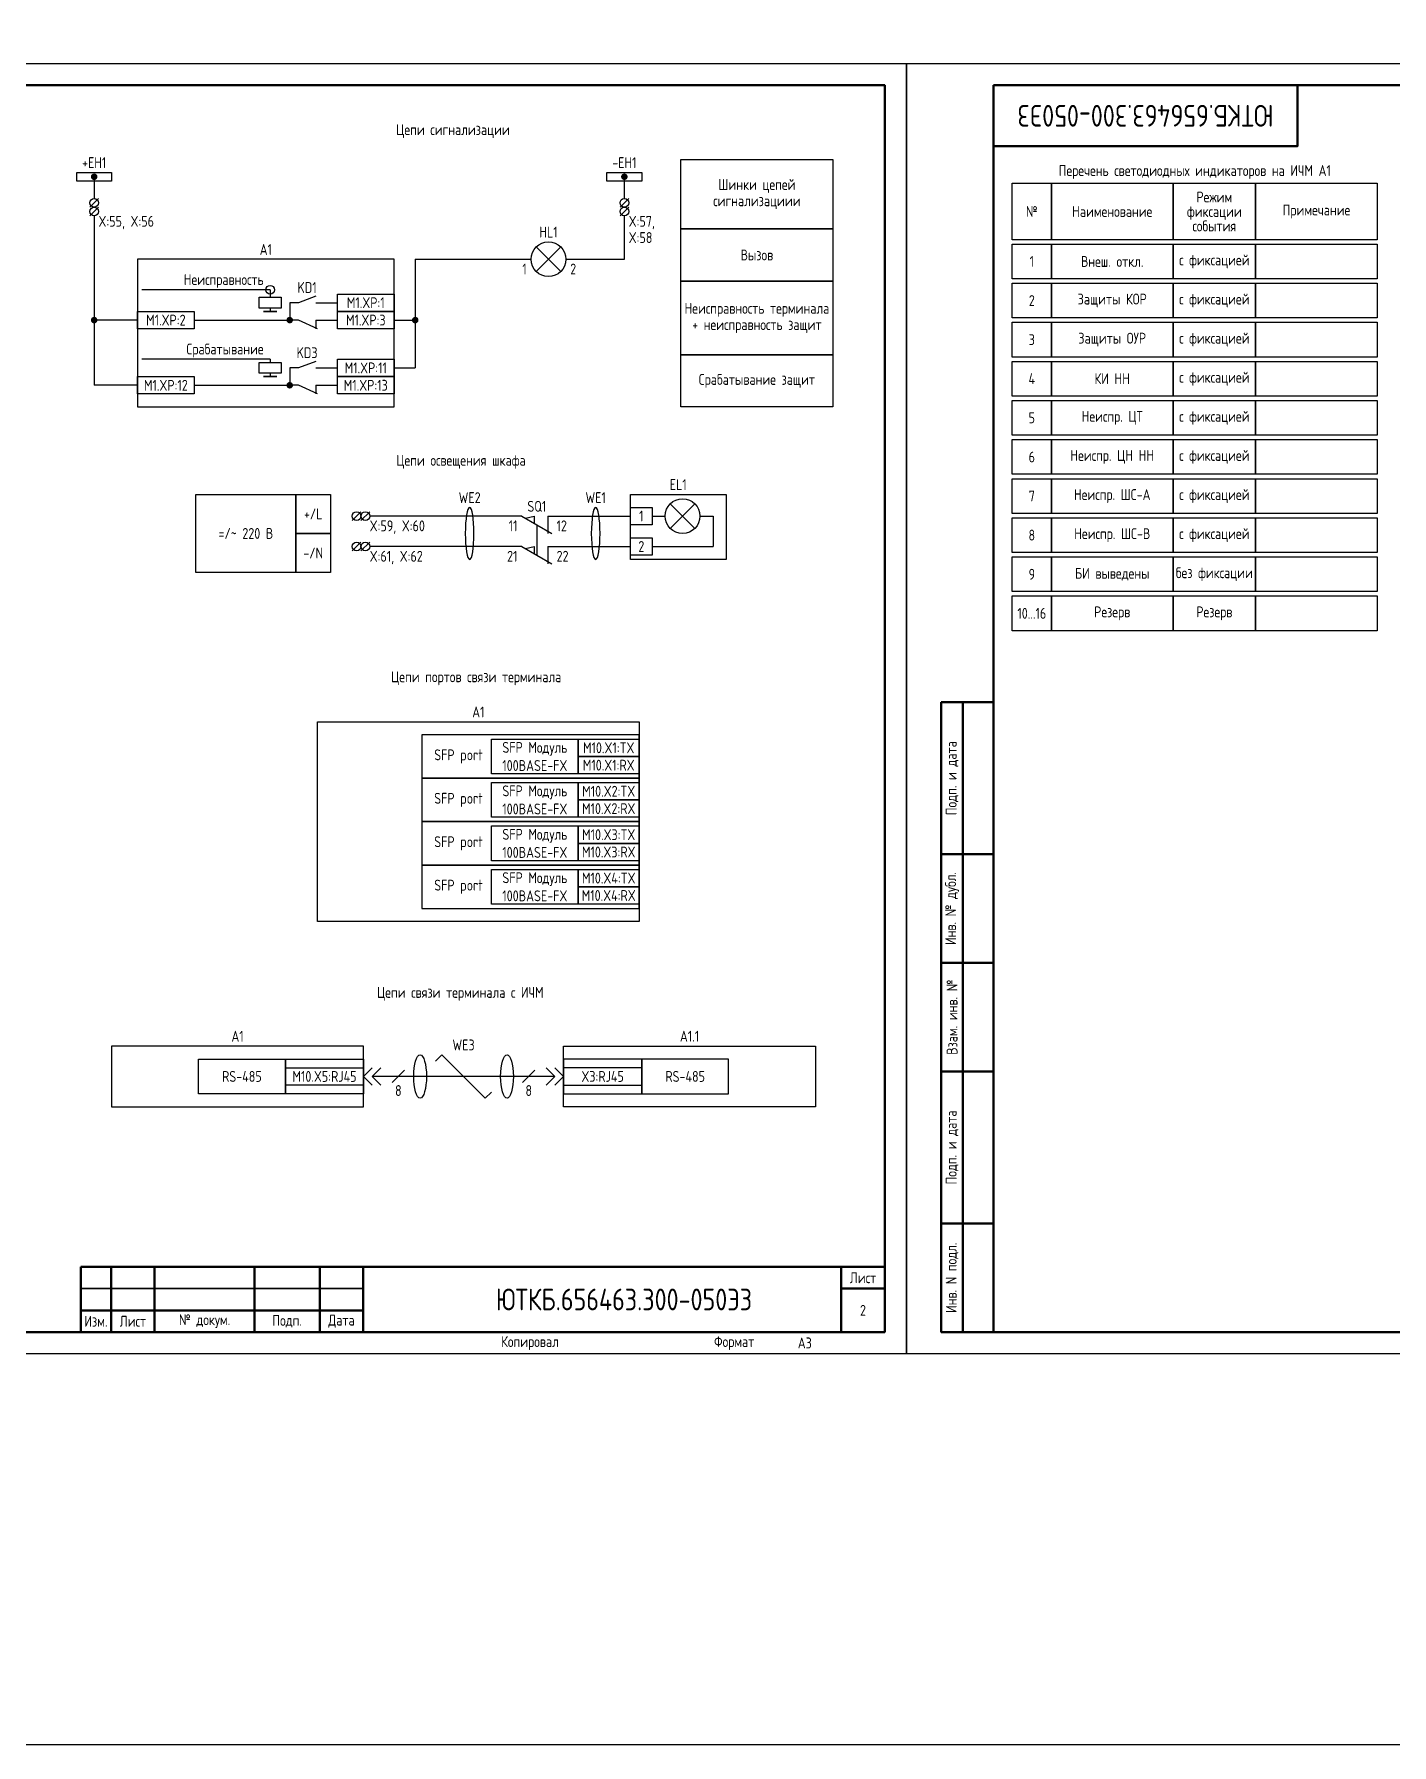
# Model space of a CAD drawing. Header units: millimetres. Extents: x -921 to 2149, y -90 to 586.
# Drawn here: x 639.3 to 951.7, y -90 to 303.8 of the extents above; entities that cross this region are included whole.
import ezdxf

# ---------------------------------------------------------------- set-up
doc = ezdxf.new("R2010")
doc.units = ezdxf.units.MM
doc.styles.add('Gost_type_A', font='GOST_A.TTF')

# ---------------------------------------------------------------- blocks, each defined once
blk = doc.blocks.new('POINT')
at = {"const_width": 0.75}
blk.add_lwpolyline([(-0.375, 0, 1), (0.375, 0, 1)], format="xyb", close=True, dxfattribs=at)
blk = doc.blocks.new('Шинка')
blk.add_lwpolyline([(-4, 1), (4, 1), (4, -1), (-4, -1)], close=True)
blk.add_blockref('POINT', (0, 0))
blk = doc.blocks.new('Формат_А3')
blk.add_lwpolyline([(-420, 297), (0, 297), (0, 0), (-420, 0)], close=True)
at = {"lineweight": 50}
blk.add_lwpolyline([(-400, 292), (-5, 292), (-5, 5), (-400, 5)], close=True, dxfattribs=at)
blk = doc.blocks.new('Штамп малый нижний')
at = {"lineweight": 50}
for points in [[(-185, 15), (-178, 15), (-178, 5), (-185, 5)], [(-178, 15), (-168, 15), (-168, 5), (-178, 5)], [(-168, 15), (-145, 15), (-145, 5), (-168, 5)], [(-145, 15), (-130, 15), (-130, 5), (-145, 5)], [(-130, 15), (-120, 15), (-120, 5), (-130, 5)], [(-120, 15), (-10, 15), (-10, 0), (-120, 0)], [(-10, 15), (0, 15), (0, 10), (-10, 10)], [(-10, 10), (0, 10), (0, 0), (-10, 0)], [(-185, 5), (-178, 5), (-178, 0), (-185, 0)], [(-178, 5), (-168, 5), (-168, 0), (-178, 0)], [(-168, 5), (-145, 5), (-145, 0), (-168, 0)], [(-145, 5), (-130, 5), (-130, 0), (-145, 0)], [(-130, 5), (-120, 5), (-120, 0), (-130, 0)]]:
    blk.add_lwpolyline(points, close=True, dxfattribs=at)
for points in [[(-185, 15), (-178, 15), (-178, 10), (-185, 10)], [(-178, 15), (-168, 15), (-168, 10), (-178, 10)], [(-168, 15), (-145, 15), (-145, 10), (-168, 10)], [(-145, 15), (-130, 15), (-130, 10), (-145, 10)], [(-130, 15), (-120, 15), (-120, 10), (-130, 10)], [(-185, 10), (-178, 10), (-178, 5), (-185, 5)], [(-178, 10), (-168, 10), (-168, 5), (-178, 5)], [(-168, 10), (-145, 10), (-145, 5), (-168, 5)], [(-145, 10), (-130, 10), (-130, 5), (-145, 5)], [(-130, 10), (-120, 10), (-120, 5), (-130, 5)]]:
    blk.add_lwpolyline(points, close=True)
at = {"char_height": 2.5, "style": 'Gost_type_A'}
for s, insert, width, attachment_point in [('Лист', (-5, 12.5), 10, 5), ('№ докум.', (-156.5, 2.5), 23, 5), ('Подп.', (-137.5, 2.5), 15, 5), ('Дата', (-125, 2.5), 10, 5), ('Изм.', (-181.5, 2.5), 7, 5), ('Лист', (-173, 2.5), 10, 5), ('Копировал', (-75, -2.53), 13.1202, 6), ('Формат', (-30, -2.53), 13.1202, 6)]:
    blk.add_mtext(s, dxfattribs=dict(at, insert=insert, width=width, attachment_point=attachment_point))
blk = doc.blocks.new('Штамп угловой верхний')
at = {"lineweight": 50}
blk.add_lwpolyline([(0, 0), (70, 0), (70, -14), (0, -14)], close=True, dxfattribs=at)
blk = doc.blocks.new('Штамп левый нижний')
at = {"lineweight": 50}
for points in [[(-12, 145), (-7, 145), (-7, 110), (-12, 110)], [(-7, 145), (0, 145), (0, 110), (-7, 110)], [(-12, 110), (-7, 110), (-7, 85), (-12, 85)], [(-7, 110), (0, 110), (0, 85), (-7, 85)], [(-12, 85), (-7, 85), (-7, 60), (-12, 60)], [(-7, 85), (0, 85), (0, 60), (-7, 60)], [(-12, 60), (-7, 60), (-7, 25), (-12, 25)], [(-7, 60), (0, 60), (0, 25), (-7, 25)], [(-12, 25), (-7, 25), (-7, 0), (-12, 0)], [(-7, 25), (0, 25), (0, 0), (-7, 0)]]:
    blk.add_lwpolyline(points, close=True, dxfattribs=at)
at = {"char_height": 2.5, "attachment_point": 5, "rotation": 90, "style": 'Gost_type_A'}
for s, insert, width in [('Подп. и дата', (-9.5, 127.5), 35), ('Инв. № дубл.', (-9.5, 97.5), 25), ('Взам. инв. №', (-9.5, 72.5), 25), ('Подп. и дата', (-9.5, 42.5), 35), ('Инв. N подл.', (-9.5, 12.5), 25)]:
    blk.add_mtext(s, dxfattribs=dict(at, insert=insert, width=width))

msp = doc.modelspace()

# ---------------------------------------------------------------- linework, layer by layer
for p, q in [((653.09, 270.95), (653.09, 265.95)), ((775.09, 265.95), (775.09, 270.95)), ((654.09, 265.95), (652.09, 263.95)), ((654.09, 263.95), (652.09, 261.95)), ((776.09, 265.95), (774.09, 263.95)), ((776.09, 263.95), (774.09, 261.95)), ((775.09, 263.95), (775.09, 263.96)), ((775.09, 263.95), (775.09, 263.96)), ((653.09, 261.95), (653.09, 222.95)), ((775.09, 251.95), (775.09, 261.95)), ((754.81, 254.78), (760.46, 249.12)), ((760.46, 254.78), (754.81, 249.12)), ((726.97, 251.95), (738.9, 251.95)), ((726.97, 251.95), (726.97, 226.95)), ((738.9, 251.95), (753.63, 251.95)), ((761.63, 251.95), (775.09, 251.95)), ((693.59, 244.95), (664.09, 244.95)), ((693.59, 244.95), (693.59, 243.2)), ((693.59, 240.7), (693.59, 239.95)), ((663.09, 237.95), (653.09, 237.95)), ((704.09, 237.95), (704.09, 235.95)), ((722.09, 237.95), (726.97, 237.95)), ((693.59, 228.95), (664.09, 228.95)), ((693.59, 228.95), (693.59, 228.2)), ((693.59, 225.7), (693.59, 224.95)), ((722.09, 226.95), (726.97, 226.95)), ((663.09, 222.95), (653.09, 222.95)), ((704.09, 222.95), (704.09, 220.95)), ((714.49, 193.84), (712.49, 191.84)), ((716.49, 193.84), (714.49, 191.84)), ((785.66, 195.66), (791.32, 190.01)), ((791.32, 195.66), (785.66, 190.01)), ((751.49, 192.84), (716.5, 192.84)), ((751.49, 192.84), (758.41, 188.84)), ((752.35, 192.34), (754.35, 192.84)), ((754.35, 192.84), (754.35, 191.18)), ((757.49, 192.84), (757.49, 188.84)), ((757.49, 192.84), (776.49, 192.84)), ((781.49, 192.84), (784.49, 192.84)), ((792.49, 192.84), (795.49, 192.84)), ((795.49, 192.84), (795.49, 185.84)), ((714.49, 186.84), (712.49, 184.84)), ((716.49, 186.84), (714.49, 184.84)), ((751.49, 185.84), (716.5, 185.84)), ((751.49, 185.84), (758.41, 181.84)), ((752.35, 185.34), (754.35, 185.84)), ((754.35, 185.84), (754.35, 184.18)), ((757.49, 185.84), (757.49, 181.84)), ((757.49, 185.84), (776.49, 185.84)), ((781.49, 185.84), (795.49, 185.84)), ((731.63, 67.38), (733.09, 68.85)), ((733.09, 68.85), (743.09, 58.85)), ((715.09, 63.85), (717.09, 65.85)), ((715.09, 63.85), (717.09, 65.85)), ((715.09, 63.85), (717.09, 61.85)), ((715.09, 63.85), (717.09, 61.85)), ((717.09, 63.85), (719.09, 65.85)), ((717.09, 63.85), (719.09, 65.85)), ((759.09, 63.85), (717.09, 63.85)), ((717.09, 63.85), (719.09, 61.85)), ((717.09, 63.85), (719.09, 61.85)), ((724.51, 65.26), (721.68, 62.43)), ((754.51, 65.26), (751.68, 62.43)), ((759.09, 63.85), (757.09, 65.85)), ((759.09, 63.85), (757.09, 65.85)), ((759.09, 63.85), (757.09, 61.85)), ((759.09, 63.85), (757.09, 61.85)), ((761.09, 63.85), (759.09, 65.85)), ((761.09, 63.85), (759.09, 65.85)), ((761.09, 63.85), (759.09, 61.85)), ((761.09, 63.85), (759.09, 61.85)), ((743.09, 58.85), (744.51, 60.26))]:
    msp.add_line(p, q)
at = {"ltscale": 1.08}
for p, q in [((700.09, 241.95), (698.09, 241.95)), ((698.09, 241.95), (698.09, 237.95)), ((704.09, 241.95), (709.09, 241.95)), ((676.09, 237.95), (698.09, 237.95)), ((700.09, 237.95), (698.09, 237.95)), ((704.09, 237.95), (709.09, 237.95)), ((700.09, 226.95), (698.09, 226.95)), ((698.09, 226.95), (698.09, 222.95)), ((704.09, 226.95), (709.09, 226.95)), ((676.09, 222.95), (698.09, 222.95)), ((700.09, 222.95), (698.09, 222.95)), ((704.09, 222.95), (709.09, 222.95))]:
    msp.add_line(p, q, dxfattribs=at)
at = {"ltscale": 4.32}
for p, q in [((704.09, 243.45), (700.09, 241.95)), ((704.48, 235.95), (700.09, 237.95)), ((704.09, 228.45), (700.09, 226.95)), ((704.48, 220.95), (700.09, 222.95))]:
    msp.add_line(p, q, dxfattribs=at)
at = {"ltscale": 0.5}
msp.add_line((754.95, 190.84), (754.95, 183.84), dxfattribs=at)
for points in [[(-920.84, 586), (2149.4, 586), (2149.4, -90), (-920.84, -90)], [(823.09, 258.95), (788.09, 258.95), (788.09, 274.95), (823.09, 274.95)], [(864.35, 269.45), (873.35, 269.45), (873.35, 256.45), (864.35, 256.45)], [(873.35, 269.45), (901.35, 269.45), (901.35, 256.45), (873.35, 256.45)], [(901.35, 269.45), (920.35, 269.45), (920.35, 256.45), (901.35, 256.45)], [(920.35, 269.45), (948.35, 269.45), (948.35, 256.45), (920.35, 256.45)], [(823.09, 246.95), (788.09, 246.95), (788.09, 258.95), (823.09, 258.95)], [(864.35, 255.45), (873.35, 255.45), (873.35, 247.45), (864.35, 247.45)], [(873.35, 255.45), (901.35, 255.45), (901.35, 247.45), (873.35, 247.45)], [(901.35, 255.45), (920.35, 255.45), (920.35, 247.45), (901.35, 247.45)], [(920.35, 255.45), (948.35, 255.45), (948.35, 247.45), (920.35, 247.45)], [(663.09, 217.95), (722.09, 217.95), (722.09, 251.95), (663.09, 251.95)], [(823.09, 229.95), (788.09, 229.95), (788.09, 246.95), (823.09, 246.95)], [(864.35, 246.45), (873.35, 246.45), (873.35, 238.45), (864.35, 238.45)], [(873.35, 246.45), (901.35, 246.45), (901.35, 238.45), (873.35, 238.45)], [(901.35, 246.45), (920.35, 246.45), (920.35, 238.45), (901.35, 238.45)], [(920.35, 246.45), (948.35, 246.45), (948.35, 238.45), (920.35, 238.45)], [(696.09, 243.2), (696.09, 240.7), (691.09, 240.7), (691.09, 243.2)], [(709.09, 243.95), (722.09, 243.95), (722.09, 239.95), (709.09, 239.95)], [(663.09, 239.95), (676.09, 239.95), (676.09, 235.95), (663.09, 235.95)], [(695.09, 239.95), (692.09, 239.95)], [(709.09, 239.95), (722.09, 239.95), (722.09, 235.95), (709.09, 235.95)], [(864.35, 237.45), (873.35, 237.45), (873.35, 229.45), (864.35, 229.45)], [(873.35, 237.45), (901.35, 237.45), (901.35, 229.45), (873.35, 229.45)], [(901.35, 237.45), (920.35, 237.45), (920.35, 229.45), (901.35, 229.45)], [(920.35, 237.45), (948.35, 237.45), (948.35, 229.45), (920.35, 229.45)], [(709.09, 228.95), (722.09, 228.95), (722.09, 224.95), (709.09, 224.95)], [(823.09, 217.95), (788.09, 217.95), (788.09, 229.95), (823.09, 229.95)], [(864.35, 228.45), (873.35, 228.45), (873.35, 220.45), (864.35, 220.45)], [(873.35, 228.45), (901.35, 228.45), (901.35, 220.45), (873.35, 220.45)], [(901.35, 228.45), (920.35, 228.45), (920.35, 220.45), (901.35, 220.45)], [(920.35, 228.45), (948.35, 228.45), (948.35, 220.45), (920.35, 220.45)], [(663.09, 224.95), (676.09, 224.95), (676.09, 220.95), (663.09, 220.95)], [(696.09, 228.2), (696.09, 225.7), (691.09, 225.7), (691.09, 228.2)], [(695.09, 224.95), (692.09, 224.95)], [(709.09, 224.95), (722.09, 224.95), (722.09, 220.95), (709.09, 220.95)], [(864.35, 219.45), (873.35, 219.45), (873.35, 211.45), (864.35, 211.45)], [(873.35, 219.45), (901.35, 219.45), (901.35, 211.45), (873.35, 211.45)], [(901.35, 219.45), (920.35, 219.45), (920.35, 211.45), (901.35, 211.45)], [(920.35, 219.45), (948.35, 219.45), (948.35, 211.45), (920.35, 211.45)], [(864.35, 210.45), (873.35, 210.45), (873.35, 202.45), (864.35, 202.45)], [(873.35, 210.45), (901.35, 210.45), (901.35, 202.45), (873.35, 202.45)], [(901.35, 210.45), (920.35, 210.45), (920.35, 202.45), (901.35, 202.45)], [(920.35, 210.45), (948.35, 210.45), (948.35, 202.45), (920.35, 202.45)], [(864.35, 201.45), (873.35, 201.45), (873.35, 193.45), (864.35, 193.45)], [(873.35, 201.45), (901.35, 201.45), (901.35, 193.45), (873.35, 193.45)], [(901.35, 201.45), (920.35, 201.45), (920.35, 193.45), (901.35, 193.45)], [(920.35, 201.45), (948.35, 201.45), (948.35, 193.45), (920.35, 193.45)], [(699.49, 179.84), (676.49, 179.84), (676.49, 197.84), (699.49, 197.84)], [(707.49, 188.84), (699.49, 188.84), (699.49, 197.84), (707.49, 197.84)], [(776.49, 197.84), (798.49, 197.84), (798.49, 182.84), (776.49, 182.84)], [(776.49, 194.84), (781.49, 194.84), (781.49, 190.84), (776.49, 190.84)], [(864.35, 192.45), (873.35, 192.45), (873.35, 184.45), (864.35, 184.45)], [(873.35, 192.45), (901.35, 192.45), (901.35, 184.45), (873.35, 184.45)], [(901.35, 192.45), (920.35, 192.45), (920.35, 184.45), (901.35, 184.45)], [(920.35, 192.45), (948.35, 192.45), (948.35, 184.45), (920.35, 184.45)], [(707.49, 179.84), (699.49, 179.84), (699.49, 188.84), (707.49, 188.84)], [(776.49, 187.84), (781.49, 187.84), (781.49, 183.84), (776.49, 183.84)], [(864.35, 183.45), (873.35, 183.45), (873.35, 175.45), (864.35, 175.45)], [(873.35, 183.45), (901.35, 183.45), (901.35, 175.45), (873.35, 175.45)], [(901.35, 183.45), (920.35, 183.45), (920.35, 175.45), (901.35, 175.45)], [(920.35, 183.45), (948.35, 183.45), (948.35, 175.45), (920.35, 175.45)], [(864.35, 174.45), (873.35, 174.45), (873.35, 166.45), (864.35, 166.45)], [(873.35, 174.45), (901.35, 174.45), (901.35, 166.45), (873.35, 166.45)], [(901.35, 174.45), (920.35, 174.45), (920.35, 166.45), (901.35, 166.45)], [(920.35, 174.45), (948.35, 174.45), (948.35, 166.45), (920.35, 166.45)], [(704.49, 145.5), (778.49, 145.5), (778.49, 99.5), (704.49, 99.5)], [(728.49, 132.5), (778.49, 132.5), (778.49, 142.5), (728.49, 142.5)], [(744.49, 141.5), (764.49, 141.5), (764.49, 133.5), (744.49, 133.5)], [(764.49, 141.5), (778.49, 141.5), (778.49, 137.5), (764.49, 137.5)], [(764.49, 137.5), (778.49, 137.5), (778.49, 133.5), (764.49, 133.5)], [(728.49, 122.5), (778.49, 122.5), (778.49, 132.5), (728.49, 132.5)], [(744.49, 131.5), (764.49, 131.5), (764.49, 123.5), (744.49, 123.5)], [(764.49, 131.5), (778.49, 131.5), (778.49, 127.5), (764.49, 127.5)], [(764.49, 127.5), (778.49, 127.5), (778.49, 123.5), (764.49, 123.5)], [(728.49, 112.5), (778.49, 112.5), (778.49, 122.5), (728.49, 122.5)], [(744.49, 121.5), (764.49, 121.5), (764.49, 113.5), (744.49, 113.5)], [(764.49, 121.5), (778.49, 121.5), (778.49, 117.5), (764.49, 117.5)], [(764.49, 117.5), (778.49, 117.5), (778.49, 113.5), (764.49, 113.5)], [(728.49, 102.5), (778.49, 102.5), (778.49, 112.5), (728.49, 112.5)], [(744.49, 111.5), (764.49, 111.5), (764.49, 103.5), (744.49, 103.5)], [(764.49, 111.5), (778.49, 111.5), (778.49, 107.5), (764.49, 107.5)], [(764.49, 107.5), (778.49, 107.5), (778.49, 103.5), (764.49, 103.5)], [(657.09, 56.85), (715.09, 56.85), (715.09, 70.85), (657.09, 70.85)], [(677.09, 67.85), (697.09, 67.85), (697.09, 59.85), (677.09, 59.85)], [(697.09, 67.85), (715.09, 67.85), (715.09, 59.85), (697.09, 59.85)], [(819.09, 56.85), (761.09, 56.85), (761.09, 70.85), (819.09, 70.85)], [(779.09, 67.85), (761.09, 67.85), (761.09, 59.85), (779.09, 59.85)], [(799.09, 67.85), (779.09, 67.85), (779.09, 59.85), (799.09, 59.85)], [(697.09, 65.85), (715.09, 65.85), (715.09, 61.85), (697.09, 61.85)], [(779.09, 65.85), (761.09, 65.85), (761.09, 61.85), (779.09, 61.85)]]:
    msp.add_lwpolyline(points, close=True)
for centre, radius in [((653.09, 264.95), 1), ((653.09, 262.95), 1), ((775.09, 264.95), 1), ((775.09, 262.95), 1), ((757.63, 251.95), 4), ((693.59, 244.95), 1), ((713.49, 192.84), 1), ((715.49, 192.84), 1), ((788.49, 192.84), 4), ((713.49, 185.84), 1), ((715.49, 185.84), 1)]:
    msp.add_circle(centre, radius)
at = {"extrusion": (0, 0, -1)}
for centre in [(739.49, 188.84), (768.49, 188.84)]:
    msp.add_ellipse(centre, major_axis=(0, -6), ratio=0.166667, dxfattribs=at)
for centre in [(728.09, 63.85), (748.09, 63.85)]:
    msp.add_ellipse(centre, major_axis=(0, -5), ratio=0.293778)

# ---------------------------------------------------------------- block references
at = {"color": 1}
for name, p in [('Формат_А3', (840, 0)), ('Формат_А3', (1260, 0)), ('Штамп левый нижний', (860, 5)), ('Штамп малый нижний', (835, 5))]:
    msp.add_blockref(name, p, dxfattribs=at)
for name, p in [('Штамп угловой верхний', (860, 292)), ('Шинка', (653.09, 270.95)), ('Шинка', (775.09, 270.95)), ('POINT', (653.09, 237.95)), ('POINT', (698.09, 237.95)), ('POINT', (726.97, 237.95)), ('POINT', (698.09, 222.95))]:
    msp.add_blockref(name, p)

# ---------------------------------------------------------------- texts
at = {"insert": (895, 285), "char_height": 5, "width": 70, "attachment_point": 5, "rotation": 180, "style": 'Gost_type_A'}
msp.add_mtext('ЮТКБ.656463.300-050Э3', dxfattribs=at)
at = {"char_height": 2.5, "style": 'Gost_type_A'}
for s, insert, width, attachment_point, line_spacing_factor in [('Цепи сигнализации ', (735.65, 281.45), 197.5, 5, 0.9), ('Перечень светодиодных индикаторов на ИЧМ A1', (906.35, 270.45), 84, 8, 0.9), ('Шинки цепей сигнализациии', (805.59, 266.95), 35, 5, 0.9), ('№ ', (868.85, 262.95), 9, 5, 0.8), ('Наименование ', (887.35, 262.95), 28, 5, 0.8), ('Режим\\Pфиксации события', (910.85, 262.95), 19, 5, 0.8), ('Примечание', (934.35, 262.95), 28, 5, 0.8), ('X:55, X:56', (654.09, 261.95), 16, 1, 0.9), ('X:57,\\PX:58', (776.09, 261.95), 16, 1, 0.9), ('A1', (692.59, 252.95), 59, 8, 0.9), ('Вызов', (805.59, 252.95), 35, 5, 0.9), ('1', (868.85, 251.45), 9, 5, 0.8), ('Внеш. откл. ', (887.35, 251.45), 28, 5, 0.8), ('с фиксацией', (910.85, 251.45), 19, 5, 0.8), ('Неисправность', (692.09, 246.95), 37, 6, 0.8), ('Неисправность терминала + неисправность защит', (805.59, 238.45), 35, 5, 0.9), ('2', (868.85, 242.45), 9, 5, 0.8), ('Защиты КОР', (887.35, 242.45), 28, 5, 0.8), ('с фиксацией', (910.85, 242.45), 19, 5, 0.8), ('3', (868.85, 233.45), 9, 5, 0.8), ('Защиты ОУР', (887.35, 233.45), 28, 5, 0.8), ('с фиксацией', (910.85, 233.45), 19, 5, 0.8), ('Срабатывание защит', (805.59, 223.95), 35, 5, 0.9), ('4', (868.85, 224.45), 9, 5, 0.8), ('КИ НН', (887.35, 224.45), 28, 5, 0.8), ('с фиксацией', (910.85, 224.45), 19, 5, 0.8), ('5', (868.85, 215.45), 9, 5, 0.8), ('Неиспр. ЦТ', (887.35, 215.45), 26, 5, 0.8), ('с фиксацией', (910.85, 215.45), 19, 5, 0.8), ('Цепи освещения шкафа', (737.49, 205.34), 122, 5, 0.9), ('6', (868.85, 206.45), 9, 5, 0.8), ('Неиспр. ЦН НН', (887.35, 206.45), 26, 5, 0.8), ('с фиксацией', (910.85, 206.45), 19, 5, 0.8), ('EL1', (787.49, 198.84), 21.9942, 8, 0.9), ('7', (868.85, 197.45), 9, 5, 0.8), ('Неиспр. ШС-А', (887.35, 197.45), 26, 5, 0.8), ('с фиксацией', (910.85, 197.45), 19, 5, 0.8), ('+/L', (703.49, 193.34), 8, 5, 0.9), ('=/~ 220 В', (687.99, 188.84), 23, 5, 0.9), ('X:59, X:60', (716.49, 191.84), 17.9949, 1, 0.9), ('8', (868.85, 188.45), 9, 5, 0.8), ('Неиспр. ШС-В', (887.35, 188.45), 26, 5, 0.8), ('с фиксацией', (910.85, 188.45), 19, 5, 0.8), ('-/N', (703.49, 184.34), 8, 5, 0.9), ('X:61, X:62', (716.49, 184.84), 17.9949, 1, 0.9), ('9', (868.85, 179.45), 9, 5, 0.8), ('БИ выведены', (887.35, 179.45), 28, 5, 0.8), ('без фиксации', (910.85, 179.45), 19, 5, 0.8), ('10...16', (868.85, 170.45), 9, 5, 0.8), ('Резерв', (887.35, 170.45), 28, 5, 0.8), ('Резерв', (910.85, 170.45), 19, 5, 0.8), ('Цепи портов связи терминала', (740.99, 155.5), 197, 5, 0.9), ('A1', (741.49, 146.5), 74.0002, 8, 0.9), ('Цепи связи терминала с ИЧМ', (737.34, 82.85), 197.5, 5, 0.9), ('A1', (686.09, 71.85), 58.0002, 8, 0.9), ('A1.1', (790.09, 71.85), 58.0002, 8, 0.9)]:
    msp.add_mtext(s, dxfattribs=dict(at, insert=insert, width=width, attachment_point=attachment_point, line_spacing_factor=line_spacing_factor))
at = {"style": 'Gost_type_A'}
for s, insert, char_height, width, attachment_point in [('+EH1', (653.09, 272.95), 2.5, 10, 8), ('-EH1', (775.09, 272.95), 2.5, 10, 8), ('HL1', (757.63, 256.95), 2.5, 14, 8), ('1', (752.63, 250.95), 2.5, 6, 3), ('2', (762.63, 250.95), 2.5, 6, 1), ('KD1', (702.09, 245.45), 2.5, 8, 5), ('M1.XP:1', (715.59, 241.95), 2.5, 13, 5), ('M1.XP:2', (669.59, 237.95), 2.5, 13, 5), ('M1.XP:3', (715.59, 237.95), 2.5, 13, 5), ('KD3', (702.09, 230.45), 2.5, 8, 5), ('M1.XP:11', (715.59, 226.95), 2.5, 13, 5), ('M1.XP:12', (669.59, 222.95), 2.5, 13, 5), ('M1.XP:13', (715.59, 222.95), 2.5, 13, 5), ('WE2', (739.49, 195.84), 2.5, 10, 8), ('WE1', (768.49, 195.84), 2.5, 10, 8), ('SQ1', (754.95, 193.84), 2.5, 10, 8), ('1', (778.99, 192.84), 2.5, 5, 5), ('11', (750.49, 191.84), 2.5, 6, 3), ('12', (759.49, 191.84), 2.5, 6, 1), ('2', (778.99, 185.84), 2.5, 5, 5), ('21', (750.49, 184.84), 2.5, 6, 3), ('22', (759.49, 184.84), 2.5, 6, 1), ('SFP port', (742.49, 137.5), 2.5, 20, 6), ('SFP Mодуль 100BASE-FX', (754.49, 137.5), 2.5, 19.9998, 5), ('M10.X1:TX', (771.49, 139.5), 2.5, 14, 5), ('M10.X1:RX', (771.49, 135.5), 2.5, 14, 5), ('SFP Mодуль 100BASE-FX', (754.49, 127.5), 2.5, 19.9998, 5), ('M10.X2:TX', (771.49, 129.5), 2.5, 14, 5), ('SFP port', (742.49, 127.5), 2.5, 20, 6), ('M10.X2:RX', (771.49, 125.5), 2.5, 14, 5), ('SFP port', (742.49, 117.5), 2.5, 20, 6), ('SFP Mодуль 100BASE-FX', (754.49, 117.5), 2.5, 19.9998, 5), ('M10.X3:TX', (771.49, 119.5), 2.5, 14, 5), ('M10.X3:RX', (771.49, 115.5), 2.5, 14, 5), ('SFP Mодуль 100BASE-FX', (754.49, 107.5), 2.5, 19.9998, 5), ('M10.X4:TX', (771.49, 109.5), 2.5, 14, 5), ('SFP port', (742.49, 107.5), 2.5, 20, 6), ('M10.X4:RX', (771.49, 105.5), 2.5, 14, 5), ('WE3', (738.09, 69.85), 2.5, 20, 8), ('RS-485', (687.09, 63.85), 2.5, 19.9998, 5), ('M10.X5:RJ45', (706.09, 63.85), 2.5, 18.0002, 5), ('X3:RJ45', (770.09, 63.85), 2.5, 18.0002, 5), ('RS-485', (789.09, 63.85), 2.5, 19.9998, 5), ('8', (723.09, 61.85), 2.5, 20, 2), ('8', (753.09, 61.85), 2.5, 20, 2), ('ЮТКБ.656463.300-050Э3', (775, 12.5), 5, 120, 5), ('2', (830, 10), 2.5, 10, 5), ('A3', (815, 2.5), 2.5, 20, 4)]:
    msp.add_mtext(s, dxfattribs=dict(at, insert=insert, char_height=char_height, width=width, attachment_point=attachment_point))
at = {"color": 6, "insert": (692.09, 230.95), "char_height": 2.5, "width": 37, "attachment_point": 6, "line_spacing_factor": 0.8, "style": 'Gost_type_A'}
msp.add_mtext('Срабатывание', dxfattribs=at)

doc.saveas('drawing.dxf')
